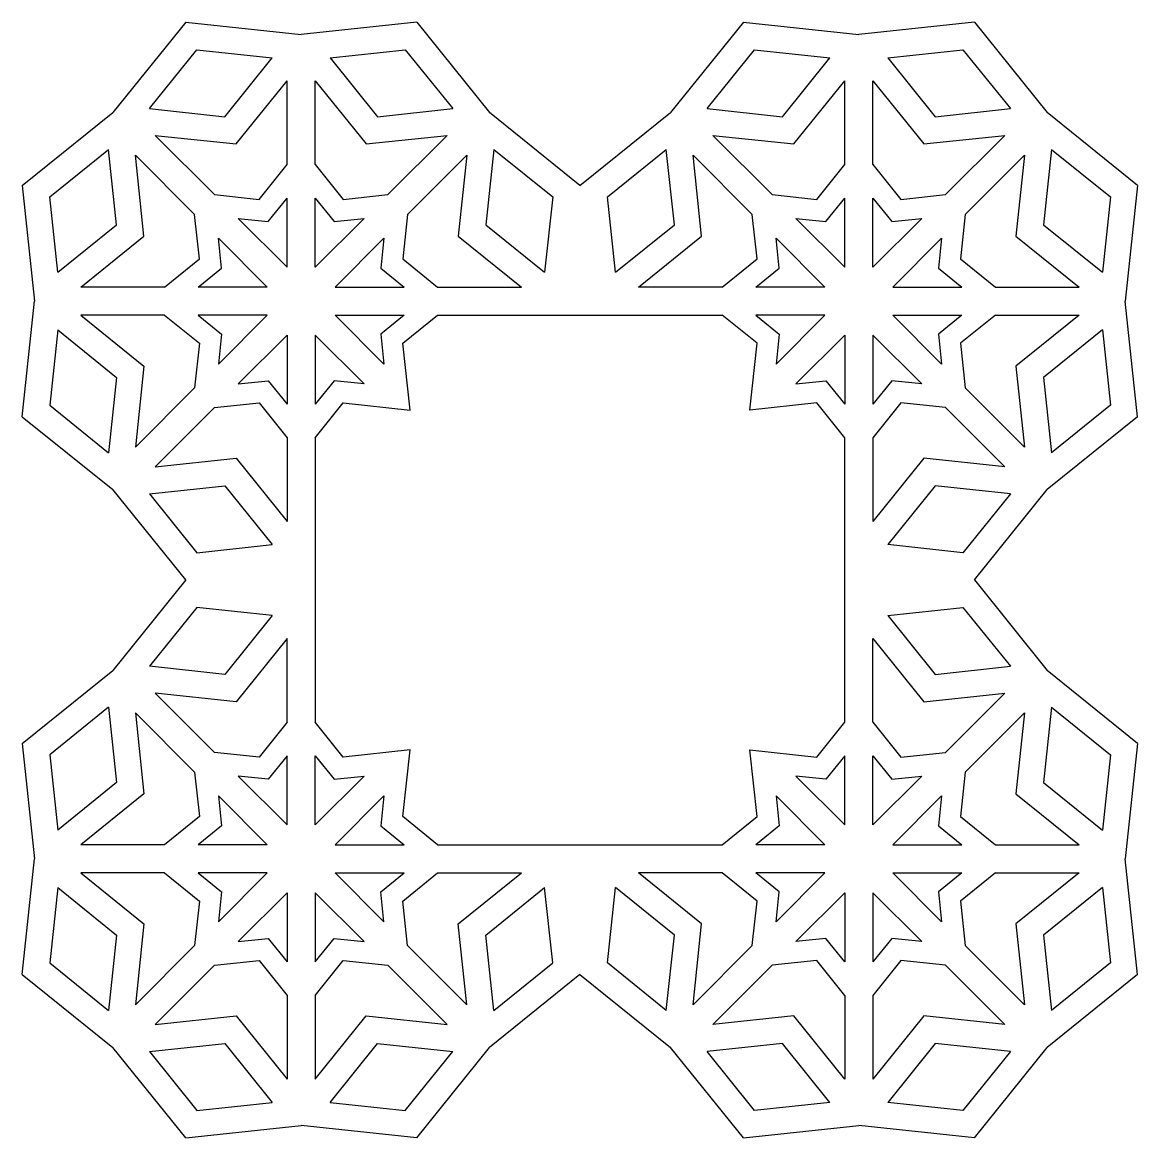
# Model space of a CAD drawing. Extents: x -303 to 30, y -31 to 181.
# Drawn here: x -303.4 to -197.6, y 74.6 to 180.5 of the extents above; entities that cross this region are included whole.
import ezdxf

# ---------------------------------------------------------------- set-up
doc = ezdxf.new("R2010")
doc.units = 0
doc.layers.get('0').update_dxf_attribs({"linetype": 'CONTINUOUS'})

msp = doc.modelspace()

# ---------------------------------------------------------------- linework, layer by layer
for p, q in [((-287.94, 180.52), (-294.87, 171.94)), ((-287.94, 180.52), (-276.98, 179.35)), ((-266.01, 180.52), (-276.98, 179.35)), ((-266.01, 180.52), (-259.09, 171.94)), ((-235, 180.52), (-241.93, 171.94)), ((-235, 180.52), (-224.04, 179.35)), ((-213.07, 180.52), (-224.04, 179.35)), ((-213.07, 180.52), (-206.15, 171.94)), ((-291.38, 172.33), (-286.87, 177.92)), ((-286.87, 177.92), (-279.72, 177.16)), ((-274.24, 177.16), (-267.09, 177.92)), ((-267.09, 177.92), (-262.57, 172.33)), ((-238.44, 172.33), (-233.93, 177.92)), ((-233.93, 177.92), (-226.78, 177.16)), ((-221.3, 177.16), (-214.15, 177.92)), ((-214.15, 177.92), (-209.63, 172.33)), ((-284.23, 171.56), (-279.72, 177.16)), ((-274.24, 177.16), (-269.72, 171.56)), ((-231.29, 171.56), (-226.78, 177.16)), ((-221.3, 177.16), (-216.78, 171.56)), ((-283.16, 168.97), (-278.31, 174.97)), ((-278.31, 167.01), (-278.31, 174.97)), ((-275.65, 174.97), (-270.8, 168.97)), ((-275.65, 167.01), (-275.65, 174.97)), ((-230.22, 168.97), (-225.37, 174.97)), ((-225.37, 167.01), (-225.37, 174.97)), ((-222.7, 167.01), (-222.7, 174.97)), ((-222.7, 174.97), (-217.86, 168.97)), ((-303.45, 165.01), (-294.87, 171.94)), ((-291.38, 172.33), (-284.23, 171.56)), ((-269.72, 171.56), (-262.57, 172.33)), ((-250.51, 165.01), (-259.09, 171.94)), ((-250.51, 165.01), (-241.93, 171.94)), ((-238.44, 172.33), (-231.29, 171.56)), ((-216.78, 171.56), (-209.63, 172.33)), ((-197.57, 165.01), (-206.15, 171.94)), ((-285.2, 164.16), (-290.83, 169.78)), ((-290.83, 169.78), (-283.16, 168.97)), ((-270.8, 168.97), (-263.13, 169.78)), ((-268.75, 164.16), (-263.13, 169.78)), ((-237.89, 169.78), (-230.22, 168.97)), ((-232.26, 164.16), (-237.89, 169.78)), ((-217.86, 168.97), (-210.18, 169.78)), ((-215.81, 164.16), (-210.18, 169.78)), ((-300.85, 163.94), (-295.26, 168.45)), ((-294.5, 161.3), (-295.26, 168.45)), ((-258.7, 168.45), (-259.46, 161.3)), ((-258.7, 168.45), (-253.1, 163.94)), ((-247.91, 163.94), (-242.32, 168.45)), ((-241.55, 161.3), (-242.32, 168.45)), ((-205.76, 168.45), (-206.52, 161.3)), ((-205.76, 168.45), (-200.16, 163.94)), ((-287.09, 162.27), (-292.72, 167.9)), ((-291.9, 160.23), (-292.72, 167.9)), ((-266.87, 162.27), (-261.24, 167.9)), ((-261.24, 167.9), (-262.06, 160.23)), ((-234.15, 162.27), (-239.77, 167.9)), ((-238.96, 160.23), (-239.77, 167.9)), ((-213.93, 162.27), (-208.3, 167.9)), ((-208.3, 167.9), (-209.12, 160.23)), ((-280.98, 163.71), (-278.31, 167.01)), ((-275.65, 167.01), (-272.98, 163.71)), ((-228.04, 163.71), (-225.37, 167.01)), ((-222.7, 167.01), (-220.04, 163.71)), ((-303.45, 165.01), (-302.28, 154.05)), ((-285.2, 164.16), (-280.98, 163.71)), ((-272.98, 163.71), (-268.75, 164.16)), ((-232.26, 164.16), (-228.04, 163.71)), ((-220.04, 163.71), (-215.81, 164.16)), ((-197.57, 165.01), (-198.74, 154.05)), ((-300.09, 156.79), (-300.85, 163.94)), ((-280.11, 161.6), (-278.31, 163.83)), ((-278.31, 157.27), (-278.31, 163.83)), ((-275.65, 157.27), (-275.65, 163.83)), ((-275.65, 163.83), (-273.85, 161.6)), ((-253.1, 163.94), (-253.87, 156.79)), ((-247.15, 156.79), (-247.91, 163.94)), ((-227.17, 161.6), (-225.37, 163.83)), ((-225.37, 157.27), (-225.37, 163.83)), ((-222.7, 163.83), (-220.91, 161.6)), ((-222.7, 157.27), (-222.7, 163.83)), ((-200.16, 163.94), (-200.92, 156.79)), ((-286.64, 158.05), (-287.09, 162.27)), ((-266.87, 162.27), (-267.32, 158.05)), ((-233.7, 158.05), (-234.15, 162.27)), ((-213.93, 162.27), (-214.38, 158.05)), ((-300.09, 156.79), (-294.5, 161.3)), ((-278.31, 157.27), (-282.95, 161.9)), ((-282.95, 161.9), (-280.11, 161.6)), ((-275.65, 157.27), (-271.01, 161.9)), ((-273.85, 161.6), (-271.01, 161.9)), ((-259.46, 161.3), (-253.87, 156.79)), ((-247.15, 156.79), (-241.55, 161.3)), ((-225.37, 157.27), (-230.01, 161.9)), ((-230.01, 161.9), (-227.17, 161.6)), ((-222.7, 157.27), (-218.06, 161.9)), ((-220.91, 161.6), (-218.06, 161.9)), ((-206.52, 161.3), (-200.92, 156.79)), ((-297.9, 155.38), (-291.9, 160.23)), ((-280.2, 155.38), (-284.84, 160.02)), ((-284.53, 157.18), (-284.84, 160.02)), ((-273.76, 155.38), (-269.12, 160.02)), ((-269.12, 160.02), (-269.42, 157.18)), ((-262.06, 160.23), (-256.06, 155.38)), ((-244.96, 155.38), (-238.96, 160.23)), ((-227.26, 155.38), (-231.89, 160.02)), ((-231.59, 157.18), (-231.89, 160.02)), ((-220.82, 155.38), (-216.18, 160.02)), ((-216.18, 160.02), (-216.48, 157.18)), ((-209.12, 160.23), (-203.11, 155.38)), ((-289.94, 155.38), (-286.64, 158.05)), ((-267.32, 158.05), (-264.02, 155.38)), ((-237, 155.38), (-233.7, 158.05)), ((-214.38, 158.05), (-211.07, 155.38)), ((-286.76, 155.38), (-284.53, 157.18)), ((-269.42, 157.18), (-267.2, 155.38)), ((-233.82, 155.38), (-231.59, 157.18)), ((-216.48, 157.18), (-214.26, 155.38)), ((-289.94, 155.38), (-297.9, 155.38)), ((-280.2, 155.38), (-286.76, 155.38)), ((-273.76, 155.38), (-267.2, 155.38)), ((-264.02, 155.38), (-256.06, 155.38)), ((-237, 155.38), (-244.96, 155.38)), ((-227.26, 155.38), (-233.82, 155.38)), ((-220.82, 155.38), (-214.26, 155.38)), ((-211.07, 155.38), (-203.11, 155.38)), ((-303.45, 143.08), (-302.28, 154.05)), ((-197.57, 143.08), (-198.74, 154.05)), ((-297.9, 152.71), (-291.9, 147.87)), ((-289.94, 152.71), (-297.9, 152.71)), ((-289.94, 152.71), (-286.64, 150.05)), ((-280.2, 152.71), (-286.76, 152.71)), ((-286.76, 152.71), (-284.53, 150.92)), ((-280.2, 152.71), (-284.84, 148.07)), ((-273.76, 152.71), (-269.12, 148.07)), ((-273.76, 152.71), (-267.2, 152.71)), ((-267.2, 152.71), (-269.42, 150.92)), ((-267.32, 150.05), (-264.02, 152.71)), ((-264.02, 152.71), (-237, 152.71)), ((-233.7, 150.05), (-237, 152.71)), ((-227.26, 152.71), (-233.82, 152.71)), ((-233.82, 152.71), (-231.59, 150.92)), ((-227.26, 152.71), (-231.89, 148.07)), ((-220.82, 152.71), (-216.18, 148.07)), ((-220.82, 152.71), (-214.26, 152.71)), ((-214.26, 152.71), (-216.48, 150.92)), ((-211.07, 152.71), (-214.38, 150.05)), ((-211.07, 152.71), (-203.11, 152.71)), ((-203.11, 152.71), (-209.12, 147.87)), ((-300.09, 151.31), (-300.85, 144.16)), ((-300.09, 151.31), (-294.5, 146.79)), ((-284.53, 150.92), (-284.84, 148.07)), ((-278.31, 150.83), (-282.95, 146.19)), ((-278.31, 150.83), (-278.31, 144.27)), ((-275.65, 150.83), (-275.65, 144.27)), ((-275.65, 150.83), (-271.01, 146.19)), ((-269.42, 150.92), (-269.12, 148.07)), ((-231.59, 150.92), (-231.89, 148.07)), ((-225.37, 150.83), (-230.01, 146.19)), ((-225.37, 150.83), (-225.37, 144.27)), ((-222.7, 150.83), (-218.06, 146.19)), ((-222.7, 150.83), (-222.7, 144.27)), ((-216.48, 150.92), (-216.18, 148.07)), ((-200.92, 151.31), (-206.52, 146.79)), ((-200.92, 151.31), (-200.16, 144.16)), ((-286.64, 150.05), (-287.09, 145.82)), ((-266.64, 143.71), (-267.32, 150.05)), ((-234.37, 143.71), (-233.7, 150.05)), ((-214.38, 150.05), (-213.93, 145.82)), ((-291.9, 147.87), (-292.72, 140.19)), ((-209.12, 147.87), (-208.3, 140.19)), ((-294.5, 146.79), (-295.26, 139.64)), ((-282.95, 146.19), (-280.11, 146.49)), ((-280.11, 146.49), (-278.31, 144.27)), ((-273.85, 146.49), (-275.65, 144.27)), ((-271.01, 146.19), (-273.85, 146.49)), ((-230.01, 146.19), (-227.17, 146.49)), ((-227.17, 146.49), (-225.37, 144.27)), ((-220.91, 146.49), (-222.7, 144.27)), ((-218.06, 146.19), (-220.91, 146.49)), ((-206.52, 146.79), (-205.76, 139.64)), ((-287.09, 145.82), (-292.72, 140.19)), ((-213.93, 145.82), (-208.3, 140.19)), ((-300.85, 144.16), (-295.26, 139.64)), ((-285.2, 143.94), (-280.98, 144.39)), ((-280.98, 144.39), (-278.31, 141.08)), ((-275.65, 141.08), (-272.98, 144.39)), ((-272.98, 144.39), (-266.64, 143.71)), ((-228.04, 144.39), (-234.37, 143.71)), ((-225.37, 141.08), (-228.04, 144.39)), ((-220.04, 144.39), (-222.7, 141.08)), ((-215.81, 143.94), (-220.04, 144.39)), ((-200.16, 144.16), (-205.76, 139.64)), ((-303.45, 143.08), (-294.87, 136.16)), ((-285.2, 143.94), (-290.83, 138.31)), ((-215.81, 143.94), (-210.18, 138.31)), ((-197.57, 143.08), (-206.15, 136.16)), ((-278.31, 141.08), (-278.31, 133.12)), ((-275.65, 141.08), (-275.65, 114.07)), ((-225.37, 114.07), (-225.37, 141.08)), ((-222.7, 141.08), (-222.7, 133.12)), ((-290.83, 138.31), (-283.16, 139.13)), ((-283.16, 139.13), (-278.31, 133.12)), ((-217.86, 139.13), (-222.7, 133.12)), ((-210.18, 138.31), (-217.86, 139.13)), ((-287.94, 127.58), (-294.87, 136.16)), ((-291.38, 135.77), (-284.23, 136.53)), ((-291.38, 135.77), (-286.87, 130.17)), ((-284.23, 136.53), (-279.72, 130.93)), ((-216.78, 136.53), (-221.3, 130.93)), ((-209.63, 135.77), (-216.78, 136.53)), ((-209.63, 135.77), (-214.15, 130.17)), ((-213.07, 127.58), (-206.15, 136.16)), ((-286.87, 130.17), (-279.72, 130.93)), ((-214.15, 130.17), (-221.3, 130.93)), ((-287.94, 127.58), (-294.87, 119)), ((-213.07, 127.58), (-206.15, 119)), ((-286.87, 124.98), (-291.38, 119.39)), ((-279.72, 124.22), (-286.87, 124.98)), ((-221.3, 124.22), (-214.15, 124.98)), ((-214.15, 124.98), (-209.63, 119.39)), ((-279.72, 124.22), (-284.23, 118.62)), ((-221.3, 124.22), (-216.78, 118.62)), ((-278.31, 122.03), (-283.16, 116.02)), ((-278.31, 114.07), (-278.31, 122.03)), ((-222.7, 122.03), (-217.86, 116.02)), ((-222.7, 114.07), (-222.7, 122.03)), ((-303.45, 112.07), (-294.87, 119)), ((-284.23, 118.62), (-291.38, 119.39)), ((-216.78, 118.62), (-209.63, 119.39)), ((-197.57, 112.07), (-206.15, 119)), ((-285.2, 111.21), (-290.83, 116.84)), ((-283.16, 116.02), (-290.83, 116.84)), ((-217.86, 116.02), (-210.18, 116.84)), ((-215.81, 111.21), (-210.18, 116.84)), ((-295.26, 115.51), (-300.85, 110.99)), ((-295.26, 115.51), (-294.5, 108.36)), ((-205.76, 115.51), (-206.52, 108.36)), ((-205.76, 115.51), (-200.16, 110.99)), ((-292.72, 114.96), (-291.9, 107.28)), ((-287.09, 109.33), (-292.72, 114.96)), ((-213.93, 109.33), (-208.3, 114.96)), ((-208.3, 114.96), (-209.12, 107.28)), ((-278.31, 114.07), (-280.98, 110.76)), ((-272.98, 110.76), (-275.65, 114.07)), ((-228.04, 110.76), (-225.37, 114.07)), ((-222.7, 114.07), (-220.04, 110.76)), ((-303.45, 112.07), (-302.28, 101.1)), ((-280.98, 110.76), (-285.2, 111.21)), ((-266.64, 111.44), (-272.98, 110.76)), ((-267.32, 105.11), (-266.64, 111.44)), ((-233.7, 105.11), (-234.37, 111.44)), ((-234.37, 111.44), (-228.04, 110.76)), ((-220.04, 110.76), (-215.81, 111.21)), ((-197.57, 112.07), (-198.74, 101.1)), ((-300.85, 110.99), (-300.09, 103.84)), ((-278.31, 110.88), (-280.11, 108.66)), ((-278.31, 104.32), (-278.31, 110.88)), ((-275.65, 104.32), (-275.65, 110.88)), ((-275.65, 110.88), (-273.85, 108.66)), ((-225.37, 110.88), (-227.17, 108.66)), ((-225.37, 104.32), (-225.37, 110.88)), ((-222.7, 104.32), (-222.7, 110.88)), ((-222.7, 110.88), (-220.91, 108.66)), ((-200.16, 110.99), (-200.92, 103.84)), ((-287.09, 109.33), (-286.64, 105.11)), ((-213.93, 109.33), (-214.38, 105.11)), ((-294.5, 108.36), (-300.09, 103.84)), ((-278.31, 104.32), (-282.95, 108.96)), ((-280.11, 108.66), (-282.95, 108.96)), ((-275.65, 104.32), (-271.01, 108.96)), ((-273.85, 108.66), (-271.01, 108.96)), ((-225.37, 104.32), (-230.01, 108.96)), ((-227.17, 108.66), (-230.01, 108.96)), ((-222.7, 104.32), (-218.06, 108.96)), ((-220.91, 108.66), (-218.06, 108.96)), ((-206.52, 108.36), (-200.92, 103.84)), ((-291.9, 107.28), (-297.9, 102.44)), ((-280.2, 102.44), (-284.84, 107.08)), ((-284.84, 107.08), (-284.53, 104.23)), ((-273.76, 102.44), (-269.12, 107.08)), ((-269.12, 107.08), (-269.42, 104.23)), ((-227.26, 102.44), (-231.89, 107.08)), ((-231.89, 107.08), (-231.59, 104.23)), ((-220.82, 102.44), (-216.18, 107.08)), ((-216.18, 107.08), (-216.48, 104.23)), ((-209.12, 107.28), (-203.11, 102.44)), ((-286.64, 105.11), (-289.94, 102.44)), ((-264.02, 102.44), (-267.32, 105.11)), ((-237, 102.44), (-233.7, 105.11)), ((-214.38, 105.11), (-211.07, 102.44)), ((-284.53, 104.23), (-286.76, 102.44)), ((-269.42, 104.23), (-267.2, 102.44)), ((-231.59, 104.23), (-233.82, 102.44)), ((-216.48, 104.23), (-214.26, 102.44)), ((-289.94, 102.44), (-297.9, 102.44)), ((-280.2, 102.44), (-286.76, 102.44)), ((-273.76, 102.44), (-267.2, 102.44)), ((-264.02, 102.44), (-237, 102.44)), ((-227.26, 102.44), (-233.82, 102.44)), ((-220.82, 102.44), (-214.26, 102.44)), ((-211.07, 102.44), (-203.11, 102.44)), ((-303.45, 90.14), (-302.28, 101.1)), ((-197.57, 90.14), (-198.74, 101.1)), ((-297.9, 99.77), (-291.9, 94.92)), ((-289.94, 99.77), (-297.9, 99.77)), ((-289.94, 99.77), (-286.64, 97.1)), ((-280.2, 99.77), (-286.76, 99.77)), ((-286.76, 99.77), (-284.53, 97.98)), ((-280.2, 99.77), (-284.84, 95.13)), ((-273.76, 99.77), (-269.12, 95.13)), ((-273.76, 99.77), (-267.2, 99.77)), ((-269.42, 97.98), (-267.2, 99.77)), ((-267.32, 97.1), (-264.02, 99.77)), ((-264.02, 99.77), (-256.06, 99.77)), ((-262.06, 94.92), (-256.06, 99.77)), ((-237, 99.77), (-244.96, 99.77)), ((-238.96, 94.92), (-244.96, 99.77)), ((-233.7, 97.1), (-237, 99.77)), ((-227.26, 99.77), (-233.82, 99.77)), ((-231.59, 97.98), (-233.82, 99.77)), ((-227.26, 99.77), (-231.89, 95.13)), ((-220.82, 99.77), (-216.18, 95.13)), ((-220.82, 99.77), (-214.26, 99.77)), ((-214.26, 99.77), (-216.48, 97.98)), ((-211.07, 99.77), (-214.38, 97.1)), ((-211.07, 99.77), (-203.11, 99.77)), ((-203.11, 99.77), (-209.12, 94.92)), ((-300.09, 98.37), (-300.85, 91.22)), ((-300.09, 98.37), (-294.5, 93.85)), ((-284.53, 97.98), (-284.84, 95.13)), ((-278.31, 97.89), (-282.95, 93.25)), ((-278.31, 97.89), (-278.31, 91.33)), ((-275.65, 97.89), (-271.01, 93.25)), ((-275.65, 97.89), (-275.65, 91.33)), ((-269.12, 95.13), (-269.42, 97.98)), ((-259.46, 93.85), (-253.87, 98.37)), ((-253.1, 91.22), (-253.87, 98.37)), ((-247.91, 91.22), (-247.15, 98.37)), ((-241.55, 93.85), (-247.15, 98.37)), ((-231.89, 95.13), (-231.59, 97.98)), ((-225.37, 97.89), (-230.01, 93.25)), ((-225.37, 97.89), (-225.37, 91.33)), ((-222.7, 97.89), (-218.06, 93.25)), ((-222.7, 97.89), (-222.7, 91.33)), ((-216.48, 97.98), (-216.18, 95.13)), ((-200.92, 98.37), (-206.52, 93.85)), ((-200.92, 98.37), (-200.16, 91.22)), ((-286.64, 97.1), (-287.09, 92.88)), ((-266.87, 92.88), (-267.32, 97.1)), ((-234.15, 92.88), (-233.7, 97.1)), ((-214.38, 97.1), (-213.93, 92.88)), ((-291.9, 94.92), (-292.72, 87.25)), ((-261.24, 87.25), (-262.06, 94.92)), ((-239.77, 87.25), (-238.96, 94.92)), ((-209.12, 94.92), (-208.3, 87.25)), ((-294.5, 93.85), (-295.26, 86.7)), ((-282.95, 93.25), (-280.11, 93.55)), ((-280.11, 93.55), (-278.31, 91.33)), ((-275.65, 91.33), (-273.85, 93.55)), ((-273.85, 93.55), (-271.01, 93.25)), ((-258.7, 86.7), (-259.46, 93.85)), ((-242.32, 86.7), (-241.55, 93.85)), ((-227.17, 93.55), (-230.01, 93.25)), ((-225.37, 91.33), (-227.17, 93.55)), ((-220.91, 93.55), (-222.7, 91.33)), ((-218.06, 93.25), (-220.91, 93.55)), ((-206.52, 93.85), (-205.76, 86.7)), ((-287.09, 92.88), (-292.72, 87.25)), ((-266.87, 92.88), (-261.24, 87.25)), ((-234.15, 92.88), (-239.77, 87.25)), ((-213.93, 92.88), (-208.3, 87.25)), ((-300.85, 91.22), (-295.26, 86.7)), ((-285.2, 91), (-280.98, 91.45)), ((-280.98, 91.45), (-278.31, 88.14)), ((-275.65, 88.14), (-272.98, 91.45)), ((-272.98, 91.45), (-268.75, 91)), ((-258.7, 86.7), (-253.1, 91.22)), ((-242.32, 86.7), (-247.91, 91.22)), ((-228.04, 91.45), (-232.26, 91)), ((-225.37, 88.14), (-228.04, 91.45)), ((-220.04, 91.45), (-222.7, 88.14)), ((-215.81, 91), (-220.04, 91.45)), ((-200.16, 91.22), (-205.76, 86.7)), ((-303.45, 90.14), (-294.87, 83.21)), ((-285.2, 91), (-290.83, 85.37)), ((-268.75, 91), (-263.13, 85.37)), ((-250.51, 90.14), (-259.09, 83.21)), ((-250.51, 90.14), (-241.93, 83.21)), ((-232.26, 91), (-237.89, 85.37)), ((-215.81, 91), (-210.18, 85.37)), ((-197.57, 90.14), (-206.15, 83.21)), ((-278.31, 88.14), (-278.31, 80.18)), ((-275.65, 88.14), (-275.65, 80.18)), ((-225.37, 88.14), (-225.37, 80.18)), ((-222.7, 88.14), (-222.7, 80.18)), ((-290.83, 85.37), (-283.16, 86.19)), ((-283.16, 86.19), (-278.31, 80.18)), ((-275.65, 80.18), (-270.8, 86.19)), ((-270.8, 86.19), (-263.13, 85.37)), ((-230.22, 86.19), (-237.89, 85.37)), ((-225.37, 80.18), (-230.22, 86.19)), ((-217.86, 86.19), (-222.7, 80.18)), ((-210.18, 85.37), (-217.86, 86.19)), ((-287.94, 74.63), (-294.87, 83.21)), ((-291.38, 82.82), (-284.23, 83.59)), ((-291.38, 82.82), (-286.87, 77.23)), ((-284.23, 83.59), (-279.72, 77.99)), ((-274.24, 77.99), (-269.72, 83.59)), ((-269.72, 83.59), (-262.57, 82.82)), ((-267.09, 77.23), (-262.57, 82.82)), ((-266.01, 74.63), (-259.09, 83.21)), ((-235, 74.63), (-241.93, 83.21)), ((-231.29, 83.59), (-238.44, 82.82)), ((-233.93, 77.23), (-238.44, 82.82)), ((-226.78, 77.99), (-231.29, 83.59)), ((-216.78, 83.59), (-221.3, 77.99)), ((-209.63, 82.82), (-216.78, 83.59)), ((-209.63, 82.82), (-214.15, 77.23)), ((-213.07, 74.63), (-206.15, 83.21)), ((-286.87, 77.23), (-279.72, 77.99)), ((-274.24, 77.99), (-267.09, 77.23)), ((-226.78, 77.99), (-233.93, 77.23)), ((-214.15, 77.23), (-221.3, 77.99)), ((-287.94, 74.63), (-276.98, 75.8)), ((-266.01, 74.63), (-276.98, 75.8)), ((-235, 74.63), (-224.04, 75.8)), ((-213.07, 74.63), (-224.04, 75.8))]:
    msp.add_line(p, q)

doc.saveas('drawing.dxf')
